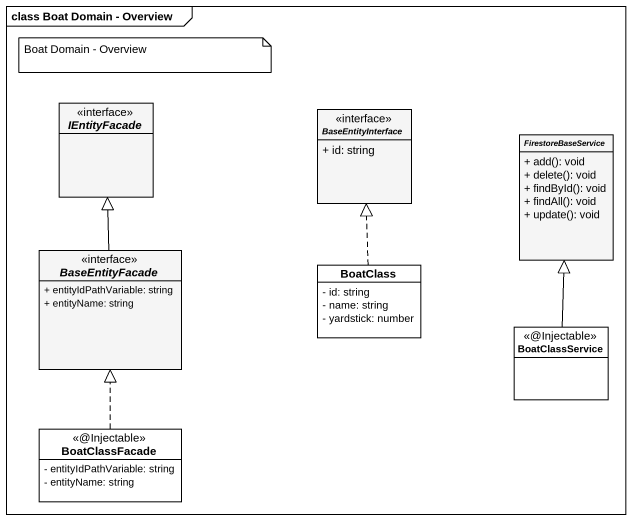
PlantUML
@startuml
mainframe class Boat Domain - Overview
hide circle
hide empty members
skinparam classAttributeIconSize 0
interface IEntityFacade #F5F5F5
interface BaseEntityInterface #F5F5F5 {
  + id: string
}
abstract class FirestoreBaseService #F5F5F5 {
  + add(): void
  + delete(): void
  + findById(): void
  + findAll(): void
  + update(): void
}
interface BaseEntityFacade #F5F5F5 {
  + entityIdPathVariable: string
  + entityName: string
}
class BoatClass {
  - id: string
  - name: string
  - yardstick: number
}
class BoatClassService <<@Injectable>>
class BoatClassFacade <<@Injectable>> {
  - entityIdPathVariable: string
  - entityName: string
}
BaseEntityFacade -up-|> IEntityFacade
BoatClass .up.|> BaseEntityInterface
BoatClassService -up-|> FirestoreBaseService
BoatClassFacade .up.|> BaseEntityFacade
note as N1
  Boat Domain - Overview
end note
@enduml
